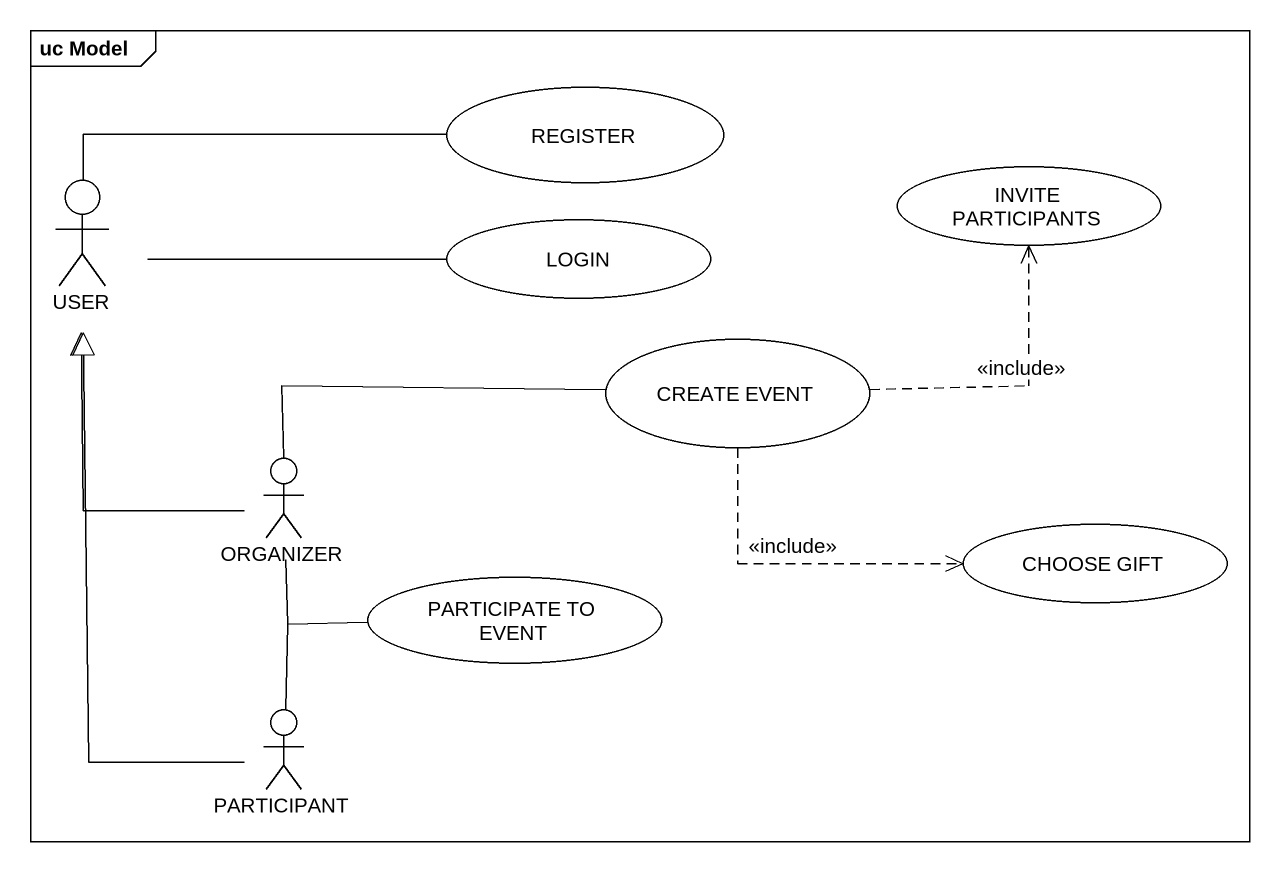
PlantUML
@startuml
mainframe uc Model
usecase REGISTER
actor USER
usecase "INVITE PARTICIPANTS" as INVITE_PARTICIPANTS
usecase LOGIN
usecase "CREATE EVENT" as CREATE_EVENT
actor ORGANIZER
usecase "CHOOSE GIFT" as CHOOSE_GIFT
usecase "PARTICIPATE TO EVENT" as PARTICIPATE_TO_EVENT
actor "PARTICIPANT" as PARTICIPANT_
USER -right- REGISTER
USER -right- LOGIN
CREATE_EVENT .up.> INVITE_PARTICIPANTS : <<include>>
CREATE_EVENT .right.> CHOOSE_GIFT : <<include>>
ORGANIZER -up-|> USER
ORGANIZER -right- CREATE_EVENT
ORGANIZER -right- PARTICIPATE_TO_EVENT
PARTICIPANT_ -up-|> USER
PARTICIPANT_ -up- PARTICIPATE_TO_EVENT
@enduml
